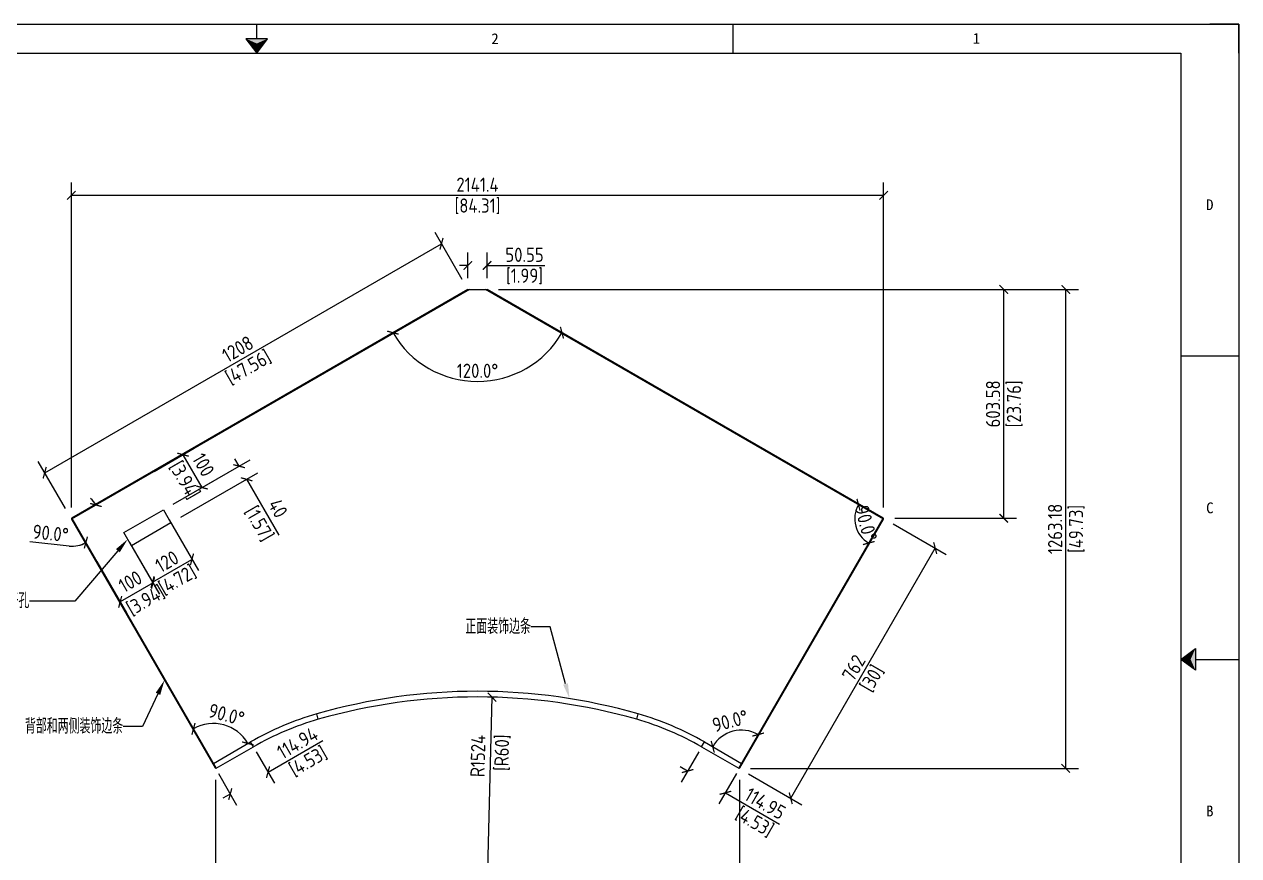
# Model space of a CAD drawing. Header units: millimetres. Extents: x -8883 to 24658, y -3888 to 8326.
# Drawn here: x 1639 to 4841, y 6133 to 8326 of the extents above; entities that cross this region are included whole.
import ezdxf
from ezdxf import colors
from ezdxf.entities.mleader import LeaderData, LeaderLine
from ezdxf.enums import TextEntityAlignment as Align
from ezdxf.math import Vec2, Vec3

# ---------------------------------------------------------------- set-up
doc = ezdxf.new("R2010")
doc.units = ezdxf.units.MM
doc.header["$MEASUREMENT"] = 0
doc.linetypes.add('DOT', pattern=[0.2, 0.1, -0.1])
for name, color, linetype in [('DIM', 254, 'Continuous'), ('print', 30, 'Continuous'), ('TITLEBLOCK', 7, 'Continuous'), ('WORKSURFACE', 7, 'Continuous')]:
    doc.layers.add(name, color=color, linetype=linetype)
doc.styles.add('Dartop', font='')
doc.styles.add('Dartop Text Style', font='gbenor.shx', dxfattribs={"bigfont": 'gbcbig.shx'})
doc.styles.get('Dartop').set_extended_font_data('FangSong_GB2312')
doc.dimstyles.new('Dartop DIM Style', dxfattribs={"dimscale": 20, "dimtxt": 2.5, "dimasz": 1.5, "dimexe": 2.25, "dimexo": 2, "dimtad": 1, "dimdsep": 46, "dimtxsty": 'Dartop Text Style', "dimblk": 'ARCHTICK', "dimcen": 0.09, "dimadec": 1, "dimazin": 0, "dimtfac": 1, "dimtofl": 0, "dimtmove": 0, "dimatfit": 1, "dimfxl": 1, "dimtolj": 1, "dimtzin": 0, "dimarcsym": 0})

# ---------------------------------------------------------------- blocks, each defined once
blk = doc.blocks.new('*U106')
at = {"color": 254, "linetype": 'Continuous', "extrusion": (0, 0, -1)}
for points in [[(-33.167, 11), (-33, 11), (-33.25, 11.188)], [(-33.167, 11), (-33.25, 11.188), (-33.25, 10.812)], [(-33.167, 11), (-33.25, 10.812), (-33, 11)]]:
    blk.add_solid(points, dxfattribs=at)
blk = doc.blocks.new('*U108')
at = {"color": 254, "linetype": 'Continuous'}
for points in [[(17, 21.667), (17.188, 21.75), (16.812, 21.75)], [(17, 21.667), (16.812, 21.75), (17, 21.5)], [(17, 21.667), (17, 21.5), (17.188, 21.75)]]:
    blk.add_solid(points, dxfattribs=at)
blk = doc.blocks.new('_ArchTick')
at = {"color": 0, "linetype": 'ByBlock', "const_width": 0.15}
blk.add_lwpolyline([(-0.5, -0.5), (0.5, 0.5)], dxfattribs=at)
blk = doc.blocks.new('*D109')
at = {"layer": 'Defpoints', "color": 0, "transparency": 16777216}
for p in [(3905, 7875), (1763.6, 7022), (3905, 7022)]:
    blk.add_point(p, dxfattribs=at)
at = {"layer": 'DIM', "color": 0, "lineweight": -2, "transparency": 16777216}
for p, q in [((1763.6, 7052), (1763.6, 7908.7)), ((3905, 7052), (3905, 7908.7)), ((1763.6, 7875), (3905, 7875))]:
    blk.add_line(p, q, dxfattribs=at)
at = {"layer": 'DIM', "color": 0, "lineweight": -2, "transparency": 16777216, "xscale": 22.5, "yscale": 22.5, "zscale": 22.5, "rotation": 180}
blk.add_blockref('_ArchTick', (1763.6, 7875), dxfattribs=at)
at = {"layer": 'DIM', "color": 0, "lineweight": -2, "transparency": 16777216, "xscale": 22.5, "yscale": 22.5, "zscale": 22.5}
blk.add_blockref('_ArchTick', (3905, 7875), dxfattribs=at)
at = {"layer": 'DIM', "color": 0, "transparency": 16777216, "char_height": 37.5, "attachment_point": 5, "style": 'Dartop Text Style'}
for s, insert in [('\\A1;2141.4', (2834.3, 7903.1)), ('\\A1;[84.31]', (2834.3, 7846.1))]:
    blk.add_mtext(s, dxfattribs=dict(at, insert=insert))
blk = doc.blocks.new('*D110')
at = {"layer": 'Defpoints', "color": 0, "transparency": 16777216}
for p in [(2739.4, 7747.3), (2809, 7626.7), (1762.8, 7022.7)]:
    blk.add_point(p, dxfattribs=at)
at = {"layer": 'DIM', "color": 0, "lineweight": -2, "transparency": 16777216}
for p, q in [((2794, 7652.7), (2722.5, 7776.6)), ((1693.2, 7143.3), (2739.4, 7747.3)), ((1747.8, 7048.7), (1676.3, 7172.6))]:
    blk.add_line(p, q, dxfattribs=at)
at = {"layer": 'DIM', "color": 0, "lineweight": -2, "transparency": 16777216, "xscale": 22.5, "yscale": 22.5, "zscale": 22.5}
for p, rotation in [((2739.4, 7747.3), 30.00031316984804), ((1693.2, 7143.3), 210.000313169848)]:
    blk.add_blockref('_ArchTick', p, dxfattribs=dict(at, rotation=rotation))
at = {"layer": 'DIM', "color": 0, "transparency": 16777216, "char_height": 37.5, "attachment_point": 5, "rotation": 30.0003, "style": 'Dartop Text Style'}
for s, insert in [('\\A1;1208', (2202.2, 7469.7)), ('\\A1;[47.56]', (2230.7, 7420.3))]:
    blk.add_mtext(s, dxfattribs=dict(at, insert=insert))
blk = doc.blocks.new('*D115')
at = {"layer": 'Defpoints', "color": 0, "transparency": 16777216}
for p in [(2859.5, 7690.1), (2809, 7626.7), (2859.5, 7626.7)]:
    blk.add_point(p, dxfattribs=at)
at = {"layer": 'DIM', "color": 0, "lineweight": -2, "transparency": 16777216}
for p, q in [((2809, 7656.7), (2809, 7723.8)), ((2859.5, 7656.7), (2859.5, 7723.8)), ((2809, 7690.1), (2786.5, 7690.1)), ((2859.5, 7690.1), (3012.1, 7690.1))]:
    blk.add_line(p, q, dxfattribs=at)
at = {"layer": 'DIM', "color": 0, "lineweight": -2, "transparency": 16777216, "xscale": 22.5, "yscale": 22.5, "zscale": 22.5}
blk.add_blockref('_ArchTick', (2809, 7690.1), dxfattribs=at)
at = {"layer": 'DIM', "color": 0, "lineweight": -2, "transparency": 16777216, "xscale": 22.5, "yscale": 22.5, "zscale": 22.5, "rotation": 180}
blk.add_blockref('_ArchTick', (2859.5, 7690.1), dxfattribs=at)
at = {"layer": 'DIM', "color": 0, "transparency": 16777216, "char_height": 37.5, "attachment_point": 5, "style": 'Dartop Text Style'}
for s, insert in [('\\A1;50.55', (2958.3, 7718.2)), ('\\A1;[1.99]', (2958.3, 7661.2))]:
    blk.add_mtext(s, dxfattribs=dict(at, insert=insert))
blk = doc.blocks.new('*D116')
at = {"layer": 'Defpoints', "color": 0, "transparency": 16777216}
for p in [(2809, 7626.7), (2859.5, 7626.7), (2746.3, 7399.6), (1764.6, 7023.7), (3904, 7023.7)]:
    blk.add_point(p, dxfattribs=at)
at = {"layer": 'DIM', "color": 0, "lineweight": -2, "transparency": 16777216}
blk.add_arc((2834.3, 7641.3), 257.2, 210, 330, dxfattribs=at)
at = {"layer": 'DIM', "color": 0, "lineweight": -2, "transparency": 16777216, "xscale": 22.5, "yscale": 22.5, "zscale": 22.5}
for p, rotation in [((2611.5, 7512.7), 119.9999999999831), ((3057, 7512.7), 59.99999960869351)]:
    blk.add_blockref('_ArchTick', p, dxfattribs=dict(at, rotation=rotation))
at = {"layer": 'DIM', "color": 0, "transparency": 16777216, "insert": (2834.3, 7412.2), "char_height": 37.5, "attachment_point": 5, "rotation": 360, "style": 'Dartop Text Style'}
blk.add_mtext('\\A1;120.0°', dxfattribs=at)
blk = doc.blocks.new('*D111')
at = {"layer": 'Defpoints', "color": 0, "transparency": 16777216}
for p in [(2872.6, 6551.4), (2834.3, 5027.9)]:
    blk.add_point(p, dxfattribs=at)
at = {"layer": 'DIM', "color": 0, "lineweight": -2, "transparency": 16777216}
blk.add_line((2834.3, 5027.9), (2872.6, 6551.4), dxfattribs=at)
at = {"layer": 'DIM', "color": 0, "lineweight": -2, "transparency": 16777216, "xscale": 22.5, "yscale": 22.5, "zscale": 22.5, "rotation": 88.55862498518816}
blk.add_blockref('_ArchTick', (2872.6, 6551.4), dxfattribs=at)
at = {"layer": 'DIM', "color": 0, "transparency": 16777216, "insert": (2868.7, 6395.4), "char_height": 37.5, "attachment_point": 5, "rotation": 88.5586, "style": 'Dartop Text Style'}
blk.add_mtext('\\A1;R1524\\P [R60]', dxfattribs=at)
blk = doc.blocks.new('*D117')
at = {"layer": 'Defpoints', "color": 0, "transparency": 16777216}
for p in [(2235.9, 6433.2), (2136.4, 6375.8), (2282, 6353.4)]:
    blk.add_point(p, dxfattribs=at)
at = {"layer": 'DIM', "color": 0, "lineweight": -2, "transparency": 16777216}
for p, q in [((2282, 6353.4), (2426.6, 6436.9)), ((2250.9, 6407.3), (2298.9, 6324.1)), ((2151.4, 6349.8), (2199.3, 6266.7)), ((2182.5, 6295.9), (2163, 6284.7))]:
    blk.add_line(p, q, dxfattribs=at)
at = {"layer": 'DIM', "color": 0, "lineweight": -2, "transparency": 16777216, "xscale": 22.5, "yscale": 22.5, "zscale": 22.5}
for p, rotation in [((2282, 6353.4), 209.9999999996959), ((2182.5, 6295.9), 29.9999999996959)]:
    blk.add_blockref('_ArchTick', p, dxfattribs=dict(at, rotation=rotation))
at = {"layer": 'DIM', "color": 0, "transparency": 16777216, "char_height": 37.5, "attachment_point": 5, "rotation": 30, "style": 'Dartop Text Style'}
for s, insert in [('\\A1;114.94', (2359.7, 6430.7)), ('\\A1;[4.53]', (2388.3, 6381.3))]:
    blk.add_mtext(s, dxfattribs=dict(at, insert=insert))
blk = doc.blocks.new('*D118')
at = {"layer": 'Defpoints', "color": 0, "transparency": 16777216}
for p in [(3432.6, 6433.2), (3532.2, 6375.8), (3487.9, 6299.1)]:
    blk.add_point(p, dxfattribs=at)
at = {"layer": 'DIM', "color": 0, "lineweight": -2, "transparency": 16777216}
for p, q in [((3417.6, 6407.3), (3371.5, 6327.3)), ((3388.3, 6356.5), (3368.8, 6367.8)), ((3517.2, 6349.8), (3471, 6269.8)), ((3487.9, 6299.1), (3630.9, 6216.5))]:
    blk.add_line(p, q, dxfattribs=at)
at = {"layer": 'DIM', "color": 0, "lineweight": -2, "transparency": 16777216, "xscale": 22.5, "yscale": 22.5, "zscale": 22.5}
for p, rotation in [((3388.3, 6356.5), 329.9993415980402), ((3487.9, 6299.1), 149.9993415980402)]:
    blk.add_blockref('_ArchTick', p, dxfattribs=dict(at, rotation=rotation))
at = {"layer": 'DIM', "color": 0, "transparency": 16777216, "char_height": 37.5, "attachment_point": 5, "rotation": 329.9993, "style": 'Dartop Text Style'}
for s, insert in [('\\A1;114.95', (3592.9, 6270.9)), ('\\A1;[4.53]', (3564.4, 6221.5))]:
    blk.add_mtext(s, dxfattribs=dict(at, insert=insert))
blk = doc.blocks.new('*D112')
at = {"layer": 'Defpoints', "color": 0, "transparency": 16777216}
for p in [(3904, 7023.7), (4041.1, 6944.6), (3523, 6363.8)]:
    blk.add_point(p, dxfattribs=at)
at = {"layer": 'DIM', "color": 0, "lineweight": -2, "transparency": 16777216}
for p, q in [((3929.9, 7008.7), (4070.3, 6927.7)), ((3660.1, 6284.7), (4041.1, 6944.6)), ((3548.9, 6348.8), (3689.3, 6267.8))]:
    blk.add_line(p, q, dxfattribs=at)
at = {"layer": 'DIM', "color": 0, "lineweight": -2, "transparency": 16777216, "xscale": 22.5, "yscale": 22.5, "zscale": 22.5}
for p, rotation in [((4041.1, 6944.6), 60.00049626370838), ((3660.1, 6284.7), 240.0004962637083)]:
    blk.add_blockref('_ArchTick', p, dxfattribs=dict(at, rotation=rotation))
at = {"layer": 'DIM', "color": 0, "transparency": 16777216, "char_height": 37.5, "attachment_point": 5, "rotation": 60.0005, "style": 'Dartop Text Style'}
for s, insert in [('\\A1;762', (3826.2, 6628.7)), ('\\A1;[30]', (3875.6, 6600.2))]:
    blk.add_mtext(s, dxfattribs=dict(at, insert=insert))
blk = doc.blocks.new('*D119')
at = {"layer": 'Defpoints', "color": 0, "transparency": 16777216}
for p in [(2859.5, 7626.7), (4385.3, 7626.7), (3524, 6363.6)]:
    blk.add_point(p, dxfattribs=at)
at = {"layer": 'DIM', "color": 0, "lineweight": -2, "transparency": 16777216}
for p, q in [((2889.5, 7626.7), (4419.1, 7626.7)), ((4385.3, 6363.6), (4385.3, 7626.7)), ((3554, 6363.6), (4419.1, 6363.6))]:
    blk.add_line(p, q, dxfattribs=at)
at = {"layer": 'DIM', "color": 0, "lineweight": -2, "transparency": 16777216, "xscale": 22.5, "yscale": 22.5, "zscale": 22.5}
for p, rotation in [((4385.3, 7626.7), 90), ((4385.3, 6363.6), 270)]:
    blk.add_blockref('_ArchTick', p, dxfattribs=dict(at, rotation=rotation))
at = {"layer": 'DIM', "color": 0, "transparency": 16777216, "char_height": 37.5, "attachment_point": 5, "rotation": 90, "style": 'Dartop Text Style'}
for s, insert in [('\\A1;1263.18', (4357.2, 6995.1)), ('\\A1;[49.73]', (4414.2, 6995.1))]:
    blk.add_mtext(s, dxfattribs=dict(at, insert=insert))
blk = doc.blocks.new('*D113')
at = {"layer": 'Defpoints', "color": 0, "transparency": 16777216}
for p in [(2143.8, 6362.9), (3525.1, 6363.6), (3525.1, 5990.2)]:
    blk.add_point(p, dxfattribs=at)
at = {"layer": 'DIM', "color": 0, "lineweight": -2, "transparency": 16777216}
for p, q in [((2143.8, 6332.9), (2143.8, 5956.4)), ((3525.1, 6333.6), (3525.1, 5956.4)), ((2143.8, 5990.2), (3525.1, 5990.2))]:
    blk.add_line(p, q, dxfattribs=at)
at = {"layer": 'DIM', "color": 0, "lineweight": -2, "transparency": 16777216, "xscale": 22.5, "yscale": 22.5, "zscale": 22.5, "rotation": 180}
blk.add_blockref('_ArchTick', (2143.8, 5990.2), dxfattribs=at)
at = {"layer": 'DIM', "color": 0, "lineweight": -2, "transparency": 16777216, "xscale": 22.5, "yscale": 22.5, "zscale": 22.5}
blk.add_blockref('_ArchTick', (3525.1, 5990.2), dxfattribs=at)
at = {"layer": 'DIM', "color": 0, "transparency": 16777216, "char_height": 37.5, "attachment_point": 5, "style": 'Dartop Text Style'}
for s, insert in [('\\A1;1381.33', (2834.4, 6018.3)), ('\\A1;[54.38]', (2834.4, 5961.3))]:
    blk.add_mtext(s, dxfattribs=dict(at, insert=insert))
blk = doc.blocks.new('*D114')
at = {"layer": 'Defpoints', "color": 0, "transparency": 16777216}
for p in [(3905, 7626.7), (4221.7, 7626.7), (3905, 7023.2)]:
    blk.add_point(p, dxfattribs=at)
at = {"layer": 'DIM', "color": 0, "lineweight": -2, "transparency": 16777216}
for p, q in [((3935, 7626.7), (4255.4, 7626.7)), ((4221.7, 7023.2), (4221.7, 7626.7)), ((3935, 7023.2), (4255.4, 7023.2))]:
    blk.add_line(p, q, dxfattribs=at)
at = {"layer": 'DIM', "color": 0, "lineweight": -2, "transparency": 16777216, "xscale": 22.5, "yscale": 22.5, "zscale": 22.5}
for p, rotation in [((4221.7, 7626.7), 90), ((4221.7, 7023.2), 270)]:
    blk.add_blockref('_ArchTick', p, dxfattribs=dict(at, rotation=rotation))
at = {"layer": 'DIM', "color": 0, "transparency": 16777216, "char_height": 37.5, "attachment_point": 5, "rotation": 90, "style": 'Dartop Text Style'}
for s, insert in [('\\A1;603.58', (4193.6, 7324.9)), ('\\A1;[23.76]', (4250.6, 7324.9))]:
    blk.add_mtext(s, dxfattribs=dict(at, insert=insert))
blk = doc.blocks.new('*D120')
at = {"layer": 'Defpoints', "color": 0, "transparency": 16777216}
for p in [(2813, 7626.7), (1763.8, 7021), (1764.6, 7023.7), (1838, 7022), (2145.6, 6363.8)]:
    blk.add_point(p, dxfattribs=at)
at = {"layer": 'DIM', "color": 0, "lineweight": -2, "transparency": 16777216}
blk.add_line((1757.8, 6950), (1654, 6961.2), dxfattribs=at)
for start, end in [(30, 47.8615), (263.8235, 300), (282.1385, 300)]:
    blk.add_arc((1765.6, 7022), 72.5, start, end, dxfattribs=at)
at = {"layer": 'DIM', "color": 0, "lineweight": -2, "transparency": 16777216, "xscale": 22.5, "yscale": 22.5, "zscale": 22.5}
for p, rotation in [((1828.3, 7058.2), 299.9999999999834), ((1801.8, 6959.2), 30.00000000003283)]:
    blk.add_blockref('_ArchTick', p, dxfattribs=dict(at, rotation=rotation))
at = {"layer": 'DIM', "color": 0, "transparency": 16777216, "insert": (1708.9, 6983.5), "char_height": 37.5, "attachment_point": 5, "rotation": 353.8235, "style": 'Dartop Text Style'}
blk.add_mtext('\\A1;90.0°', dxfattribs=at)
blk = doc.blocks.new('*D121')
at = {"layer": 'Defpoints', "color": 0, "transparency": 16777216}
for p in [(1764.6, 7023.7), (2190.6, 6467.8), (2235.9, 6433.2), (2138.1, 6376.8), (2145.6, 6363.8)]:
    blk.add_point(p, dxfattribs=at)
at = {"layer": 'DIM', "color": 0, "lineweight": -2, "transparency": 16777216}
blk.add_arc((2138.1, 6376.8), 105.1, 30, 120, dxfattribs=at)
at = {"layer": 'DIM', "color": 0, "lineweight": -2, "transparency": 16777216, "xscale": 22.5, "yscale": 22.5, "zscale": 22.5}
for p, rotation in [((2085.5, 6467.8), 210.0000000000328), ((2229.1, 6429.3), 300.0000000001098)]:
    blk.add_blockref('_ArchTick', p, dxfattribs=dict(at, rotation=rotation))
at = {"layer": 'DIM', "color": 0, "transparency": 16777216, "insert": (2172.6, 6505.4), "char_height": 37.5, "attachment_point": 5, "rotation": 345, "style": 'Dartop Text Style'}
blk.add_mtext('\\A1;90.0°', dxfattribs=at)
blk = doc.blocks.new('*D122')
at = {"layer": 'Defpoints', "color": 0, "transparency": 16777216}
for p in [(3904, 7023.7), (3530.4, 6464.5), (3432.6, 6433.2), (3530.4, 6376.8), (3523, 6363.8)]:
    blk.add_point(p, dxfattribs=at)
at = {"layer": 'DIM', "color": 0, "lineweight": -2, "transparency": 16777216}
blk.add_arc((3530.4, 6376.8), 87.7, 60.0005, 150, dxfattribs=at)
at = {"layer": 'DIM', "color": 0, "lineweight": -2, "transparency": 16777216, "xscale": 22.5, "yscale": 22.5, "zscale": 22.5}
for p, rotation in [((3574.3, 6452.7), 330.0004962636313), ((3454.5, 6420.6), 239.9999999998908)]:
    blk.add_blockref('_ArchTick', p, dxfattribs=dict(at, rotation=rotation))
at = {"layer": 'DIM', "color": 0, "transparency": 16777216, "insert": (3500.5, 6488.7), "char_height": 37.5, "attachment_point": 5, "rotation": 15.0002, "style": 'Dartop Text Style'}
blk.add_mtext('\\A1;90.0°', dxfattribs=at)
blk = doc.blocks.new('*D123')
at = {"layer": 'Defpoints', "color": 0, "transparency": 16777216}
for p in [(2855.5, 7626.7), (3828.9, 7022), (3904, 7023.7), (3904.7, 7021), (3523, 6363.8)]:
    blk.add_point(p, dxfattribs=at)
at = {"layer": 'DIM', "color": 0, "lineweight": -2, "transparency": 16777216}
blk.add_arc((3903, 7022), 74.1, 149.9997, 240.0005, dxfattribs=at)
at = {"layer": 'DIM', "color": 0, "lineweight": -2, "transparency": 16777216, "xscale": 22.5, "yscale": 22.5, "zscale": 22.5}
for p, rotation in [((3838.8, 7059), 59.99972240551724), ((3865.9, 6957.9), 330.0004962636314)]:
    blk.add_blockref('_ArchTick', p, dxfattribs=dict(at, rotation=rotation))
at = {"layer": 'DIM', "color": 0, "transparency": 16777216, "insert": (3858.6, 7010.1), "char_height": 37.5, "attachment_point": 5, "rotation": 285.0001, "style": 'Dartop Text Style'}
blk.add_mtext('\\A1;90.0°', dxfattribs=at)
blk = doc.blocks.new('*D124')
at = {"layer": 'Defpoints', "color": 0, "transparency": 16777216}
for p in [(2006.1, 7045.4), (1902.2, 6985.4), (2081.5, 6914.8)]:
    blk.add_point(p, dxfattribs=at)
at = {"layer": 'DIM', "color": 0, "lineweight": -2, "transparency": 16777216}
for p, q in [((2021.1, 7019.4), (2098.4, 6885.5)), ((1917.2, 6959.4), (1994.5, 6825.5)), ((1977.6, 6854.8), (2081.5, 6914.8))]:
    blk.add_line(p, q, dxfattribs=at)
at = {"layer": 'DIM', "color": 0, "lineweight": -2, "transparency": 16777216, "xscale": 22.5, "yscale": 22.5, "zscale": 22.5}
for p, rotation in [((2081.5, 6914.8), 29.99999999855874), ((1977.6, 6854.8), 209.9999999985587)]:
    blk.add_blockref('_ArchTick', p, dxfattribs=dict(at, rotation=rotation))
at = {"layer": 'DIM', "color": 0, "transparency": 16777216, "char_height": 37.5, "attachment_point": 5, "rotation": 30, "style": 'Dartop Text Style'}
for s, insert in [('\\A1;120', (2015.5, 6909.1)), ('\\A1;[4.72]', (2044, 6859.7))]:
    blk.add_mtext(s, dxfattribs=dict(at, insert=insert))
blk = doc.blocks.new('*D125')
at = {"layer": 'Defpoints', "color": 0, "transparency": 16777216}
for p in [(1902.2, 6985.4), (1815.6, 6935.4), (1892.2, 6802.6)]:
    blk.add_point(p, dxfattribs=at)
at = {"layer": 'DIM', "color": 0, "lineweight": -2, "transparency": 16777216}
for p, q in [((1917.2, 6959.4), (1995.7, 6823.4)), ((1830.6, 6909.4), (1909.1, 6773.4)), ((1978.8, 6852.6), (1892.2, 6802.6))]:
    blk.add_line(p, q, dxfattribs=at)
at = {"layer": 'DIM', "color": 0, "lineweight": -2, "transparency": 16777216, "xscale": 22.5, "yscale": 22.5, "zscale": 22.5}
for p, rotation in [((1978.8, 6852.6), 30.00000000003338), ((1892.2, 6802.6), 210.0000000000333)]:
    blk.add_blockref('_ArchTick', p, dxfattribs=dict(at, rotation=rotation))
at = {"layer": 'DIM', "color": 0, "transparency": 16777216, "insert": (1935.5, 6827.6), "char_height": 37.5, "attachment_point": 5, "rotation": 30, "style": 'Dartop Text Style'}
blk.add_mtext('\\A1;100\\P [3.94]', dxfattribs=at)
blk = doc.blocks.new('*D126')
at = {"layer": 'Defpoints', "color": 0, "transparency": 16777216}
for p in [(2058, 7190.9), (1956.1, 7132), (2006.1, 7045.4)]:
    blk.add_point(p, dxfattribs=at)
at = {"layer": 'DIM', "color": 0, "lineweight": -2, "transparency": 16777216}
for p, q in [((1982.1, 7147), (2087.3, 7207.7)), ((2108, 7104.3), (2058, 7190.9)), ((2032.1, 7060.4), (2137.3, 7121.1))]:
    blk.add_line(p, q, dxfattribs=at)
at = {"layer": 'DIM', "color": 0, "lineweight": -2, "transparency": 16777216, "xscale": 22.5, "yscale": 22.5, "zscale": 22.5}
for p, rotation in [((2058, 7190.9), 119.9999999999845), ((2108, 7104.3), 299.9999999999844)]:
    blk.add_blockref('_ArchTick', p, dxfattribs=dict(at, rotation=rotation))
at = {"layer": 'DIM', "color": 0, "transparency": 16777216, "insert": (2083, 7147.6), "char_height": 37.5, "attachment_point": 5, "rotation": 300, "style": 'Dartop Text Style'}
blk.add_mtext('\\A1;100\\P [3.94]', dxfattribs=at)
blk = doc.blocks.new('*D127')
at = {"layer": 'Defpoints', "color": 0, "transparency": 16777216}
for p in [(2205.7, 7160.7), (2006.1, 7045.4), (2026.1, 7010.8)]:
    blk.add_point(p, dxfattribs=at)
at = {"layer": 'DIM', "color": 0, "lineweight": -2, "transparency": 16777216}
for p, q in [((2032.1, 7060.4), (2235, 7177.5)), ((2205.7, 7160.7), (2194.5, 7180.1)), ((2052.1, 7025.8), (2255, 7142.9)), ((2225.7, 7126), (2310.7, 6978.8))]:
    blk.add_line(p, q, dxfattribs=at)
at = {"layer": 'DIM', "color": 0, "lineweight": -2, "transparency": 16777216, "xscale": 22.5, "yscale": 22.5, "zscale": 22.5}
for p, rotation in [((2205.7, 7160.7), 299.9999999985617), ((2225.7, 7126), 119.9999999985617)]:
    blk.add_blockref('_ArchTick', p, dxfattribs=dict(at, rotation=rotation))
at = {"layer": 'DIM', "color": 0, "transparency": 16777216, "insert": (2279.5, 7032.9), "char_height": 37.5, "attachment_point": 5, "rotation": 300, "style": 'Dartop Text Style'}
blk.add_mtext('\\A1;40\\P [1.57]', dxfattribs=at)

msp = doc.modelspace()

# ---------------------------------------------------------------- linework, layer by layer
at = {"layer": 'print'}
msp.add_lwpolyline([(3.903, 8326.145), (4841.283, 8326.145), (4841.283, 4975.79), (3.903, 4975.79)], close=True, dxfattribs=at)
at = {"layer": 'TITLEBLOCK', "color": 0, "linetype": 'DOT'}
for p, q in [((3.903, 8326.145), (4765.139, 8326.145)), ((4841.283, 8250.001), (4841.283, 5051.935))]:
    msp.add_line(p, q, dxfattribs=at)
at = {"layer": 'TITLEBLOCK', "color": 0}
for p, q in [((2252.373, 8288.073), (2252.373, 8326.145)), ((3508.756, 8250.001), (3508.756, 8326.145)), ((4841.283, 8326.145), (4765.139, 8326.145)), ((4841.283, 8250.001), (4841.283, 8326.145)), ((156.191, 8250.001), (4688.994, 8250.001)), ((4688.994, 8250.001), (4688.994, 5051.935)), ((4841.283, 7450.484), (4688.994, 7450.484)), ((4727.066, 6650.968), (4841.283, 6650.968))]:
    msp.add_line(p, q, dxfattribs=at)
for points in [[(2252.373, 8250.001), (2280.927, 8288.073), (2223.818, 8288.073), (2252.373, 8250.001)], [(4688.994, 6650.968), (4727.066, 6679.522), (4727.066, 6622.414), (4688.994, 6650.968)]]:
    msp.add_lwpolyline(points, close=True, dxfattribs=at)
at = {"layer": 'WORKSURFACE', "color": 7, "linetype": 'Continuous'}
for p, q in [((2813.001, 7626.732), (1763.832, 7020.994)), ((2808.988, 7626.732), (1764.561, 7023.732)), ((2808.988, 7626.732), (2859.534, 7626.732)), ((3904.689, 7020.995), (2855.534, 7626.732)), ((3903.96, 7023.732), (2859.534, 7626.732)), ((1763.829, 7021), (2142.829, 6364.553)), ((1764.567, 7023.735), (2145.567, 6363.824)), ((3522.96, 6363.821), (3903.954, 7023.734)), ((3525.692, 6364.553), (3904.692, 7021)), ((2414.488, 6492.906), (2410.368, 6507.288)), ((3254.033, 6492.906), (3258.154, 6507.288)), ((2138.086, 6376.78), (2235.894, 6433.25)), ((2145.561, 6363.821), (2243.375, 6420.293)), ((2243.375, 6420.293), (2235.894, 6433.25)), ((3425.147, 6420.293), (3432.627, 6433.25)), ((3425.147, 6420.293), (3522.96, 6363.821)), ((3432.627, 6433.25), (3530.441, 6376.777))]:
    msp.add_line(p, q, dxfattribs=at)
at = {"layer": 'WORKSURFACE'}
for p, q in [((1902.174, 6985.392), (2006.097, 7045.392)), ((2006.097, 7045.392), (2026.097, 7010.751)), ((1922.174, 6950.751), (1902.174, 6985.392)), ((2026.097, 7010.751), (1922.174, 6950.751))]:
    msp.add_line(p, q, dxfattribs=at)
at = {"layer": 'WORKSURFACE', "color": 7, "linetype": 'Continuous'}
for centre, radius, start, end in [((1765.561, 7022), 2, 120, 210), ((3902.96, 7022), 2, 330, 60), ((2834.261, 5027.858), 1538.961, 74.011693, 105.988307), ((2834.261, 5027.858), 1524, 74.011693, 105.988307), ((2624.375, 5760.382), 776.961, 105.988307, 120), ((3044.147, 5760.382), 776.961, 60, 74.011693), ((2624.375, 5760.382), 762, 105.988307, 120), ((3044.147, 5760.382), 762, 60, 74.011693), ((2144.561, 6365.553), 2, 210, 300), ((3523.96, 6365.553), 2, 240, 330)]:
    msp.add_arc(centre, radius, start, end, dxfattribs=at)

# ---------------------------------------------------------------- block references
at = {"layer": 'TITLEBLOCK', "color": 0, "linetype": 'Continuous', "xscale": 152.2888407109637, "yscale": 152.2888407109637, "zscale": 152.2888407109637}
for name in ['*U108', '*U106']:
    msp.add_blockref(name, (-336.538, 4975.79), dxfattribs=at)

# ---------------------------------------------------------------- texts
at = {"layer": 'TITLEBLOCK', "color": 0, "style": 'Dartop'}
for s, p in [('2', (2880.564, 8288.073)), ('1', (4149.963, 8288.978)), ('D', (4765.139, 7850.242)), ('C', (4765.139, 7050.726)), ('B', (4765.139, 6251.209))]:
    msp.add_text(s, height=28.554, dxfattribs=at).set_placement(p, align=Align.MIDDLE_CENTER)

# ---------------------------------------------------------------- dimensions: what is measured, and where the dimension line sits
at = {"layer": 'DIM'}
for p1, p2, distance, picture, middle in [((1763.561, 7022), (3904.96, 7022), 852.972, '*D109', (2834.261, 7874.972)), ((1762.829, 7022.725), (2808.988, 7626.732), 139.261, '*D110', (2216.277, 7445.332)), ((2808.988, 7626.732), (2859.534, 7626.732), 63.346, '*D115', (2958.306, 7690.078)), ((1902.174, 6985.392), (2006.097, 7045.392), -150.826, '*D124', (2029.549, 6884.773)), ((3522.961, 6363.823), (3903.955, 7023.735), -158.321, '*D112', (3850.569, 6614.62)), ((2136.354, 6375.78), (2235.894, 6433.25), -92.238, '*D117', (2373.805, 6406.366)), ((3432.627, 6433.25), (3532.172, 6375.776), -88.589, '*D118', (3578.875, 6246.517))]:
    dim = msp.add_aligned_dim(p1=p1, p2=p2, distance=distance, dimstyle='Dartop DIM Style', override={"dimscale": 15, "dimpost": '\\X'}, dxfattribs=at)
    dim.commit()
    dim.dimension.update_dxf_attribs({"geometry": picture, "text_midpoint": middle})
for base, line1, line2, picture, middle in [((1838.038, 7021.998), ((2813.001, 7626.732), (1763.832, 7020.994)), ((1764.567, 7023.735), (2145.567, 6363.824)), '*D120', (1708.892, 6983.529)), ((2746.281, 7399.601), ((3903.96, 7023.732), (2859.534, 7626.732)), ((2808.988, 7626.732), (1764.561, 7023.732)), '*D116', (2834.261, 7412.213)), ((3828.88, 7021.998), ((3904.689, 7020.995), (2855.534, 7626.732)), ((3522.96, 6363.821), (3903.954, 7023.734)), '*D123', (3858.571, 7010.106)), ((2190.626, 6467.781), ((1764.567, 7023.735), (2145.567, 6363.824)), ((2138.086, 6376.78), (2235.894, 6433.25)), '*D121', (2172.562, 6505.445)), ((3530.44, 6464.5), ((3522.96, 6363.821), (3903.954, 7023.734)), ((3432.627, 6433.25), (3530.441, 6376.777)), '*D122', (3500.456, 6488.678))]:
    dim = msp.add_angular_dim_2l(base=base, line1=line1, line2=line2, dimstyle='Dartop DIM Style', override={"dimscale": 15, "dimpost": '\\X'}, dxfattribs=at)
    dim.commit()
    dim.dimension.update_dxf_attribs({"geometry": picture, "text_midpoint": middle})
for base, p1, p2, picture, middle in [((4385.316, 7626.732), (3523.96, 6363.553), (2859.534, 7626.732), '*D119', (4385.316, 6995.142)), ((4221.679, 7626.732), (3904.96, 7023.155), (3904.96, 7626.732), '*D114', (4221.679, 7324.943))]:
    dim = msp.add_linear_dim(base=base, p1=p1, p2=p2, angle=90, dimstyle='Dartop DIM Style', override={"dimscale": 15, "dimpost": '\\X'}, dxfattribs=at)
    dim.commit()
    dim.dimension.update_dxf_attribs({"geometry": picture, "text_midpoint": middle})
for base, p1, p2, angle, picture, middle in [((2058.043, 7190.857), (2006.097, 7045.392), (1956.096, 7131.998), 120, '*D126', (2083.044, 7147.554)), ((2205.734, 7160.652), (2026.097, 7010.751), (2006.097, 7045.392), 120, '*D127', (2279.484, 7032.914)), ((1892.245, 6802.591), (1902.169, 6985.401), (1815.567, 6935.401), 210, '*D125', (1935.546, 6827.591))]:
    dim = msp.add_linear_dim(base=base, p1=p1, p2=p2, angle=angle, dimstyle='Dartop DIM Style', override={"dimscale": 15, "dimpost": '\\X'}, dxfattribs=at)
    dim.commit()
    dim.dimension.update_dxf_attribs({"geometry": picture, "text_midpoint": middle, "dimtype": 161})
dim = msp.add_radius_dim(center=(2834.261, 5027.858), mpoint=(2872.596, 6551.375), dimstyle='Dartop DIM Style', override={"dimscale": 15, "dimpost": '\\X'}, dxfattribs=at)
dim.commit()
dim.dimension.update_dxf_attribs({"geometry": '*D111', "text_midpoint": (2868.672, 6395.433), "dimtype": 164})
dim = msp.add_linear_dim(base=(3525.115, 5990.197), p1=(2143.784, 6362.912), p2=(3525.115, 6363.553), dimstyle='Dartop DIM Style', override={"dimscale": 15, "dimpost": '\\X'}, dxfattribs=at)
dim.commit()
dim.dimension.update_dxf_attribs({"geometry": '*D113', "text_midpoint": (2834.449, 5990.197)})

# ---------------------------------------------------------------- leaders
ml = msp.add_multileader_mtext('Standard', dxfattribs=at)
ml.set_content('LOGO开孔', color=256, style='Dartop Text Style')
ml.set_leader_properties()
ml.build(insert=Vec2(0, 0))
ml.multileader.update_dxf_attribs({"dogleg_length": 0.36, "arrow_head_size": 40})
ctx = ml.context
ctx.base_point, ctx.char_height, ctx.arrow_head_size, ctx.landing_gap_size, ctx.plane_origin = Vec3(1497.797, 6804.851), 40, 40, 0.09, Vec3(1814.87, 6731.181)
ctx.text_align_type = 2
notes = []
notes.append((ctx, [(0, (1, 1, 0), (1772.716, 6804.851), (-1, 0), 119.935, [(0, [(1912.174, 6968.072)], 0, [])])]))
ctx.mtext.insert, ctx.mtext.alignment, ctx.mtext.flow_direction = Vec3(1652.691, 6826.174), 3, 5
ml = msp.add_multileader_mtext('Standard', dxfattribs=at)
ml.set_content('正面装饰边条', color=256, style='Dartop Text Style')
ml.set_leader_properties()
ml.build(insert=Vec2(0, 0))
ml.multileader.update_dxf_attribs({"dogleg_length": 0.36, "arrow_head_size": 40})
ctx = ml.context
ctx.base_point, ctx.char_height, ctx.arrow_head_size, ctx.landing_gap_size, ctx.plane_origin = Vec3(2804.862, 6736.674), 40, 40, 0.09, Vec3(3302.702, 6897.912)
ctx.text_align_type = 2
notes.append((ctx, [(0, (1, 1, 0), (3025.634, 6736.674), (-1, 0), 50.298, [(0, [(3076.984, 6547.557)], 0, [])])]))
ctx.mtext.insert, ctx.mtext.alignment, ctx.mtext.flow_direction = Vec3(2975.246, 6757.997), 3, 5
ml = msp.add_multileader_mtext('Standard', dxfattribs=at)
ml.set_content('背部和两侧装饰边条', color=256, style='Dartop Text Style')
ml.set_leader_properties()
ml.build(insert=Vec2(0, 0))
ml.multileader.update_dxf_attribs({"dogleg_length": 0.36, "arrow_head_size": 40})
ctx = ml.context
ctx.base_point, ctx.char_height, ctx.arrow_head_size, ctx.landing_gap_size, ctx.plane_origin = Vec3(1642.544, 6473.741), 40, 40, 0.09, Vec3(2227.737, 6634.979)
ctx.text_align_type = 2
notes.append((ctx, [(0, (1, 1, 0), (1950.669, 6473.741), (-1, 0), 50.298, [(0, [(2009.065, 6596.238)], 0, [])])]))
ctx.mtext.insert, ctx.mtext.alignment, ctx.mtext.flow_direction = Vec3(1900.281, 6495.285), 3, 5
for ctx, leaders in notes:
    for number, flags, end, landing, length, lines in leaders:
        leader = LeaderData()
        leader.index, (leader.has_last_leader_line, leader.has_dogleg_vector, leader.attachment_direction) = number, flags
        leader.last_leader_point, leader.dogleg_vector, leader.dogleg_length = Vec3(end), Vec3(landing), length
        for number, points, colour, breaks in lines:
            line = LeaderLine()
            line.index, line.vertices, line.color, line.breaks = number, Vec3.list(points), colors.encode_raw_color(colour), breaks
            leader.lines.append(line)
        ctx.leaders.append(leader)

doc.saveas('drawing.dxf')
